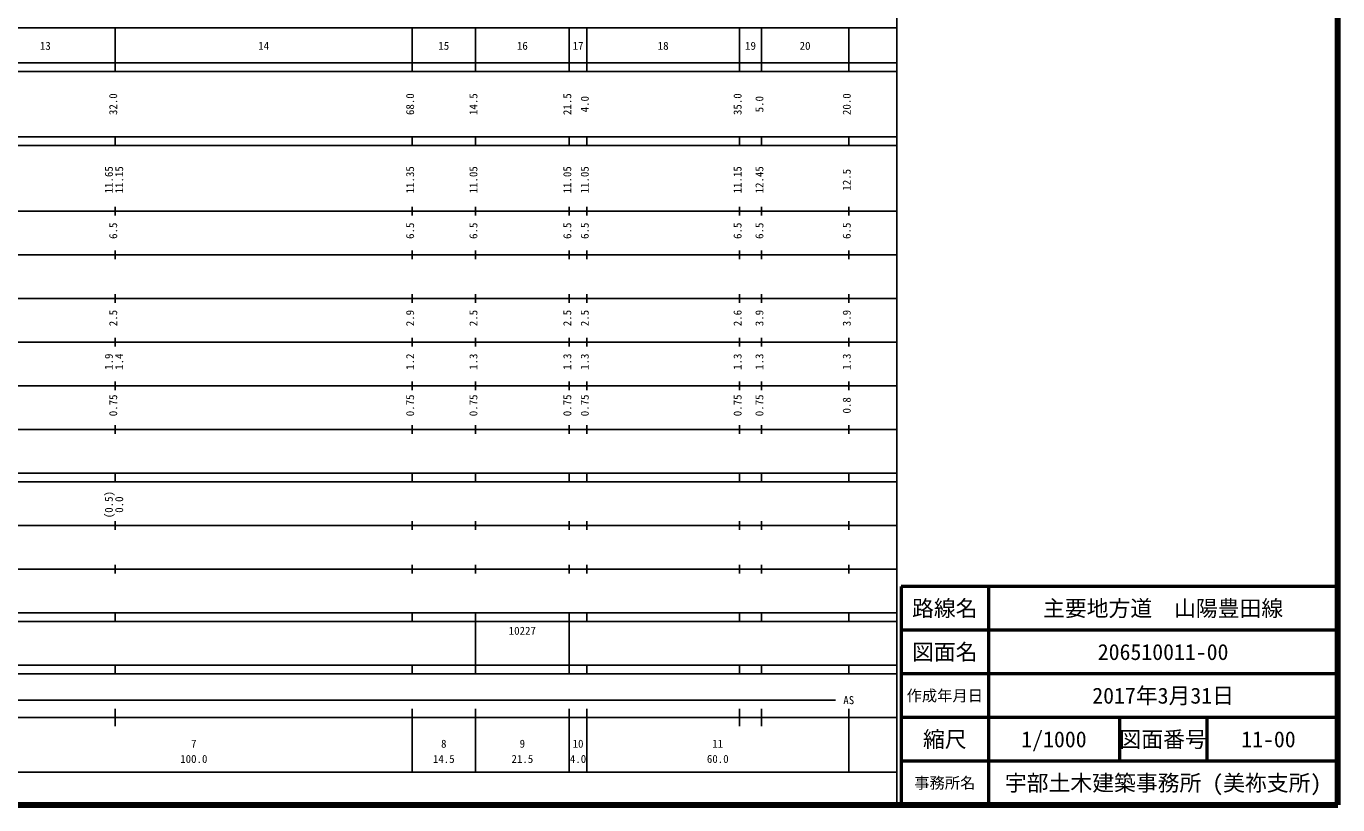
# Model space of a CAD drawing. Units: millimetres on the paper, enlarged 1000 times. Extents: x 40000 to 680000, y 20000 to 380000.
# Drawn here: x 379622 to 680000, y 20000 to 198357 of the extents above; entities that cross this region are included whole.
import ezdxf
from ezdxf.enums import TextEntityAlignment as Align

# ---------------------------------------------------------------- set-up
doc = ezdxf.new("R2010")
doc.units = ezdxf.units.MM
doc.header["$LTSCALE"] = 1000
for name, color, linetype, lineweight in [('S-TTL', 2, 'Continuous', 140), ('S-TTL-BAND', 7, 'Continuous', 25), ('S-TTL-FRAM', 2, 'Continuous', 50), ('S-TTL-LINE', 7, 'Continuous', 50)]:
    doc.layers.add(name, color=color, linetype=linetype, lineweight=lineweight)
doc.layers.add('S-TTL-TXT', color=7, linetype='Continuous')
doc.styles.add('ＭＳ ゴシック', font='')
doc.styles.get('ＭＳ ゴシック').set_extended_font_data('MS Gothic')

msp = doc.modelspace()

# ---------------------------------------------------------------- linework, layer by layer
at = {"layer": 'S-TTL'}
for p, q in [((680000, 20000), (680000, 380000)), ((680000, 20000), (680000, 380000)), ((40000, 20000), (680000, 20000)), ((40000, 20000), (680000, 20000))]:
    msp.add_line(p, q, dxfattribs=at)
at = {"layer": 'S-TTL-BAND'}
for p, q in [((579000, 20000), (579000, 370000)), ((579000, 20000), (579000, 370000)), ((68000, 198000), (579000, 198000)), ((68000, 198000), (579000, 198000)), ((400000, 188000), (400000, 198000)), ((468000, 188000), (468000, 198000)), ((482500, 188000), (482500, 198000)), ((504000, 188000), (504000, 198000)), ((508000, 188000), (508000, 198000)), ((543000, 188000), (543000, 198000)), ((548000, 188000), (548000, 198000)), ((568000, 188000), (568000, 198000)), ((40000, 190000), (579000, 190000)), ((40000, 190000), (579000, 190000)), ((40000, 188000), (579000, 188000)), ((40000, 188000), (579000, 188000)), ((40000, 173000), (579000, 173000)), ((40000, 173000), (579000, 173000)), ((400000, 171000), (400000, 173000)), ((468000, 171000), (468000, 173000)), ((482500, 171000), (482500, 173000)), ((504000, 171000), (504000, 173000)), ((508000, 171000), (508000, 173000)), ((543000, 171000), (543000, 173000)), ((548000, 171000), (548000, 173000)), ((568000, 171000), (568000, 173000)), ((40000, 171000), (579000, 171000)), ((40000, 171000), (579000, 171000)), ((400000, 155000), (400000, 157000)), ((468000, 155000), (468000, 157000)), ((482500, 155000), (482500, 157000)), ((504000, 155000), (504000, 157000)), ((508000, 155000), (508000, 157000)), ((543000, 155000), (543000, 157000)), ((548000, 155000), (548000, 157000)), ((568000, 155000), (568000, 157000)), ((40000, 156000), (579000, 156000)), ((40000, 156000), (579000, 156000)), ((46000, 146000), (579000, 146000)), ((46000, 146000), (579000, 146000)), ((400000, 145000), (400000, 147000)), ((468000, 145000), (468000, 147000)), ((482500, 145000), (482500, 147000)), ((504000, 145000), (504000, 147000)), ((508000, 145000), (508000, 147000)), ((543000, 145000), (543000, 147000)), ((548000, 145000), (548000, 147000)), ((568000, 145000), (568000, 147000)), ((52000, 136000), (579000, 136000)), ((52000, 136000), (579000, 136000)), ((400000, 135000), (400000, 137000)), ((468000, 135000), (468000, 137000)), ((482500, 135000), (482500, 137000)), ((504000, 135000), (504000, 137000)), ((508000, 135000), (508000, 137000)), ((543000, 135000), (543000, 137000)), ((548000, 135000), (548000, 137000)), ((568000, 135000), (568000, 137000)), ((400000, 125000), (400000, 127000)), ((468000, 125000), (468000, 127000)), ((482500, 125000), (482500, 127000)), ((504000, 125000), (504000, 127000)), ((508000, 125000), (508000, 127000)), ((543000, 125000), (543000, 127000)), ((548000, 125000), (548000, 127000)), ((568000, 125000), (568000, 127000)), ((46000, 126000), (579000, 126000)), ((46000, 126000), (579000, 126000)), ((52000, 116000), (579000, 116000)), ((52000, 116000), (579000, 116000)), ((400000, 115000), (400000, 117000)), ((468000, 115000), (468000, 117000)), ((482500, 115000), (482500, 117000)), ((504000, 115000), (504000, 117000)), ((508000, 115000), (508000, 117000)), ((543000, 115000), (543000, 117000)), ((548000, 115000), (548000, 117000)), ((568000, 115000), (568000, 117000)), ((46000, 106000), (579000, 106000)), ((46000, 106000), (579000, 106000)), ((400000, 105000), (400000, 107000)), ((468000, 105000), (468000, 107000)), ((482500, 105000), (482500, 107000)), ((504000, 105000), (504000, 107000)), ((508000, 105000), (508000, 107000)), ((543000, 105000), (543000, 107000)), ((548000, 105000), (548000, 107000)), ((568000, 105000), (568000, 107000)), ((40000, 96000), (579000, 96000)), ((40000, 96000), (579000, 96000)), ((40000, 94000), (579000, 94000)), ((40000, 94000), (579000, 94000)), ((400000, 94000), (400000, 96000)), ((468000, 94000), (468000, 96000)), ((482500, 94000), (482500, 96000)), ((504000, 94000), (504000, 96000)), ((508000, 94000), (508000, 96000)), ((543000, 94000), (543000, 96000)), ((548000, 94000), (548000, 96000)), ((568000, 94000), (568000, 96000)), ((400000, 83000), (400000, 85000)), ((468000, 83000), (468000, 85000)), ((482500, 83000), (482500, 85000)), ((504000, 83000), (504000, 85000)), ((508000, 83000), (508000, 85000)), ((543000, 83000), (543000, 85000)), ((548000, 83000), (548000, 85000)), ((568000, 83000), (568000, 85000)), ((49000, 84000), (579000, 84000)), ((49000, 84000), (579000, 84000)), ((40000, 74000), (579000, 74000)), ((40000, 74000), (579000, 74000)), ((400000, 73000), (400000, 75000)), ((468000, 73000), (468000, 75000)), ((482500, 73000), (482500, 75000)), ((504000, 73000), (504000, 75000)), ((508000, 73000), (508000, 75000)), ((543000, 73000), (543000, 75000)), ((548000, 73000), (548000, 75000)), ((568000, 73000), (568000, 75000)), ((40000, 64000), (579000, 64000)), ((40000, 64000), (579000, 64000)), ((400000, 62000), (400000, 64000)), ((468000, 62000), (468000, 64000)), ((482500, 62000), (482500, 64000)), ((504000, 62000), (504000, 64000)), ((508000, 62000), (508000, 64000)), ((543000, 62000), (543000, 64000)), ((548000, 62000), (548000, 64000)), ((568000, 62000), (568000, 64000)), ((40000, 62000), (579000, 62000)), ((40000, 62000), (579000, 62000)), ((482500, 52000), (482500, 62000)), ((504000, 52000), (504000, 62000)), ((40000, 52000), (579000, 52000)), ((40000, 52000), (579000, 52000)), ((400000, 50000), (400000, 52000)), ((468000, 50000), (468000, 52000)), ((482500, 50000), (482500, 52000)), ((504000, 50000), (504000, 52000)), ((508000, 50000), (508000, 52000)), ((543000, 50000), (543000, 52000)), ((548000, 50000), (548000, 52000)), ((568000, 50000), (568000, 52000)), ((40000, 50000), (579000, 50000)), ((40000, 50000), (579000, 50000)), ((71000, 44000), (565000, 44000)), ((40000, 40000), (579000, 40000)), ((40000, 40000), (579000, 40000)), ((400000, 38000), (400000, 42000)), ((468000, 27500), (468000, 42000)), ((482500, 27500), (482500, 42000)), ((504000, 27500), (504000, 42000)), ((508000, 27500), (508000, 42000)), ((543000, 38000), (543000, 42000)), ((548000, 38000), (548000, 42000)), ((568000, 27500), (568000, 42000)), ((68000, 27500), (579000, 27500)), ((68000, 27500), (579000, 27500))]:
    msp.add_line(p, q, dxfattribs=at)
at = {"layer": 'S-TTL-FRAM'}
for p, q in [((680000, 70000), (580000, 70000)), ((580000, 70000), (580000, 20000)), ((680000, 70000), (580000, 70000)), ((580000, 70000), (580000, 20000))]:
    msp.add_line(p, q, dxfattribs=at)
at = {"layer": 'S-TTL-LINE'}
for p, q in [((600000, 70000), (600000, 20000)), ((600000, 70000), (600000, 20000)), ((680000, 60000), (580000, 60000)), ((680000, 60000), (580000, 60000)), ((680000, 50000), (580000, 50000)), ((680000, 50000), (580000, 50000)), ((680000, 40000), (580000, 40000)), ((680000, 40000), (580000, 40000)), ((630000, 40000), (630000, 30000)), ((630000, 40000), (630000, 30000)), ((650000, 40000), (650000, 30000)), ((650000, 40000), (650000, 30000)), ((680000, 30000), (580000, 30000)), ((680000, 30000), (580000, 30000))]:
    msp.add_line(p, q, dxfattribs=at)

# ---------------------------------------------------------------- texts
at = {"layer": 'S-TTL-BAND', "style": 'ＭＳ ゴシック'}
for s, p in [('13', (384000, 192405)), ('14', (434000, 192405)), ('15', (475250, 192405)), ('16', (493250, 192405)), ('17', (506000, 192405)), ('18', (525500, 192405)), ('19', (545500, 192405)), ('20', (558000, 192405)), ('AS', (568000, 42500)), ('7', (418000, 32523)), ('8', (475250, 32523)), ('9', (493250, 32523)), ('10', (506000, 32523)), ('11', (538000, 32523)), ('100.0', (418000, 29033)), ('14.5', (475250, 29033)), ('21.5', (493250, 29033)), ('4.0', (506000, 29033)), ('60.0', (538000, 29033))]:
    msp.add_text(s, height=1833, dxfattribs=at).set_placement(p, align=Align.BOTTOM_CENTER)
for s, p in [('32.0', (401000, 180500)), ('68.0', (469000, 180500)), ('14.5', (483500, 180500)), ('21.5', (505000, 180500)), ('4.0', (509000, 180500)), ('35.0', (544000, 180500)), ('5.0', (549000, 180500)), ('20.0', (569000, 180500)), ('11.65', (400000, 163174)), ('11.15', (402370, 163174)), ('11.35', (469000, 163174)), ('11.05', (483500, 163174)), ('11.05', (505000, 163174)), ('11.05', (509000, 163174)), ('11.15', (544000, 163174)), ('12.45', (549000, 163174)), ('12.5', (569000, 163174)), ('6.5', (401000, 151500)), ('6.5', (469000, 151500)), ('6.5', (483500, 151500)), ('6.5', (505000, 151500)), ('6.5', (509000, 151500)), ('6.5', (544000, 151500)), ('6.5', (549000, 151500)), ('6.5', (569000, 151500)), ('2.5', (401000, 131500)), ('2.9', (469000, 131500)), ('2.5', (483500, 131500)), ('2.5', (505000, 131500)), ('2.5', (509000, 131500)), ('2.6', (544000, 131500)), ('3.9', (549000, 131500)), ('3.9', (569000, 131500)), ('1.9', (400000, 121500)), ('1.4', (402370, 121500)), ('1.2', (469000, 121500)), ('1.3', (483500, 121500)), ('1.3', (505000, 121500)), ('1.3', (509000, 121500)), ('1.3', (544000, 121500)), ('1.3', (549000, 121500)), ('1.3', (569000, 121500)), ('0.75', (401000, 111500)), ('0.75', (469000, 111500)), ('0.75', (483500, 111500)), ('0.75', (505000, 111500)), ('0.75', (509000, 111500)), ('0.75', (544000, 111500)), ('0.75', (549000, 111500)), ('0.8', (569000, 111500)), ('(0.5)', (400000, 88764)), ('0.0', (402370, 88764))]:
    msp.add_text(s, height=1833, rotation=90, dxfattribs=at).set_placement(p, align=Align.BOTTOM_CENTER)
msp.add_text('10227', height=1833, dxfattribs=at).set_placement((490125, 58405), align=Align.BOTTOM_LEFT)
at = {"layer": 'S-TTL-TXT', "style": 'ＭＳ ゴシック'}
for s, height, p in [('路線名', 3666, (590000, 65000)), ('路線名', 3666, (590000, 65000)), ('路線名', 3666, (590000, 65000)), ('路線名', 3666, (590000, 65000)), ('主要地方道\u3000山陽豊田線', 3666, (640000, 65000)), ('図面名', 3666, (590000, 55000)), ('図面名', 3666, (590000, 55000)), ('図面名', 3666, (590000, 55000)), ('図面名', 3666, (590000, 55000)), ('206510011-00', 3666, (640000, 55000)), ('作成年月日', 2566, (590000, 45000)), ('作成年月日', 2566, (590000, 45000)), ('作成年月日', 2566, (590000, 45000)), ('作成年月日', 2566, (590000, 45000)), ('2017年3月31日', 3666, (640000, 45000)), ('縮尺', 3666, (590000, 35000)), ('縮尺', 3666, (590000, 35000)), ('縮尺', 3666, (590000, 35000)), ('縮尺', 3666, (590000, 35000)), ('1/1000', 3666, (615000, 35000)), ('1/1000', 3666, (615000, 35000)), ('図面番号', 3666, (640000, 35000)), ('図面番号', 3666, (640000, 35000)), ('図面番号', 3666, (640000, 35000)), ('図面番号', 3666, (640000, 35000)), ('11-00', 3666, (664125, 35000)), ('11-00', 3666, (664125, 35000)), ('宇部土木建築事務所 (美祢支所)', 3666, (640000, 25000)), ('事務所名', 2566, (590000, 25000)), ('事務所名', 2566, (590000, 25000)), ('事務所名', 2566, (590000, 25000)), ('事務所名', 2566, (590000, 25000))]:
    msp.add_text(s, height=height, dxfattribs=at).set_placement(p, align=Align.MIDDLE_CENTER)

doc.saveas('drawing.dxf')
